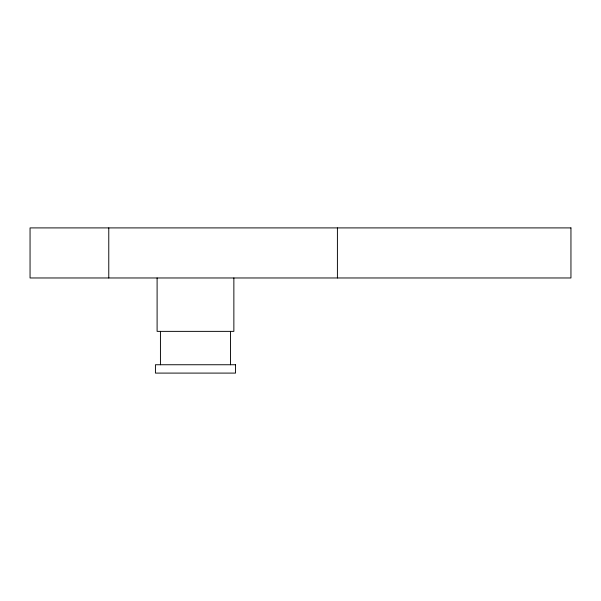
<?xml version="1.0" encoding="UTF-8"?>
<svg xmlns="http://www.w3.org/2000/svg" width="601" height="601" viewBox="0 0 601 601"><rect width="100%" height="100%" fill="white"/><g stroke="black" fill="none" stroke-linecap="round" stroke-linejoin="round"><path stroke-width="0.9" d="M337.409 227.907L337.409 277.97M233.864 277.97L233.864 331.369L157.101 331.369L157.101 277.97M230.529 331.369L230.529 364.747M160.437 331.369L160.437 364.747M108.773 227.907L108.773 277.97M570.95 227.907L30.05 227.907L30.05 277.97L570.95 277.97L570.95 227.907M235.532 364.747L155.434 364.747L155.434 373.093L235.532 373.093L235.532 364.747"/></g></svg>
